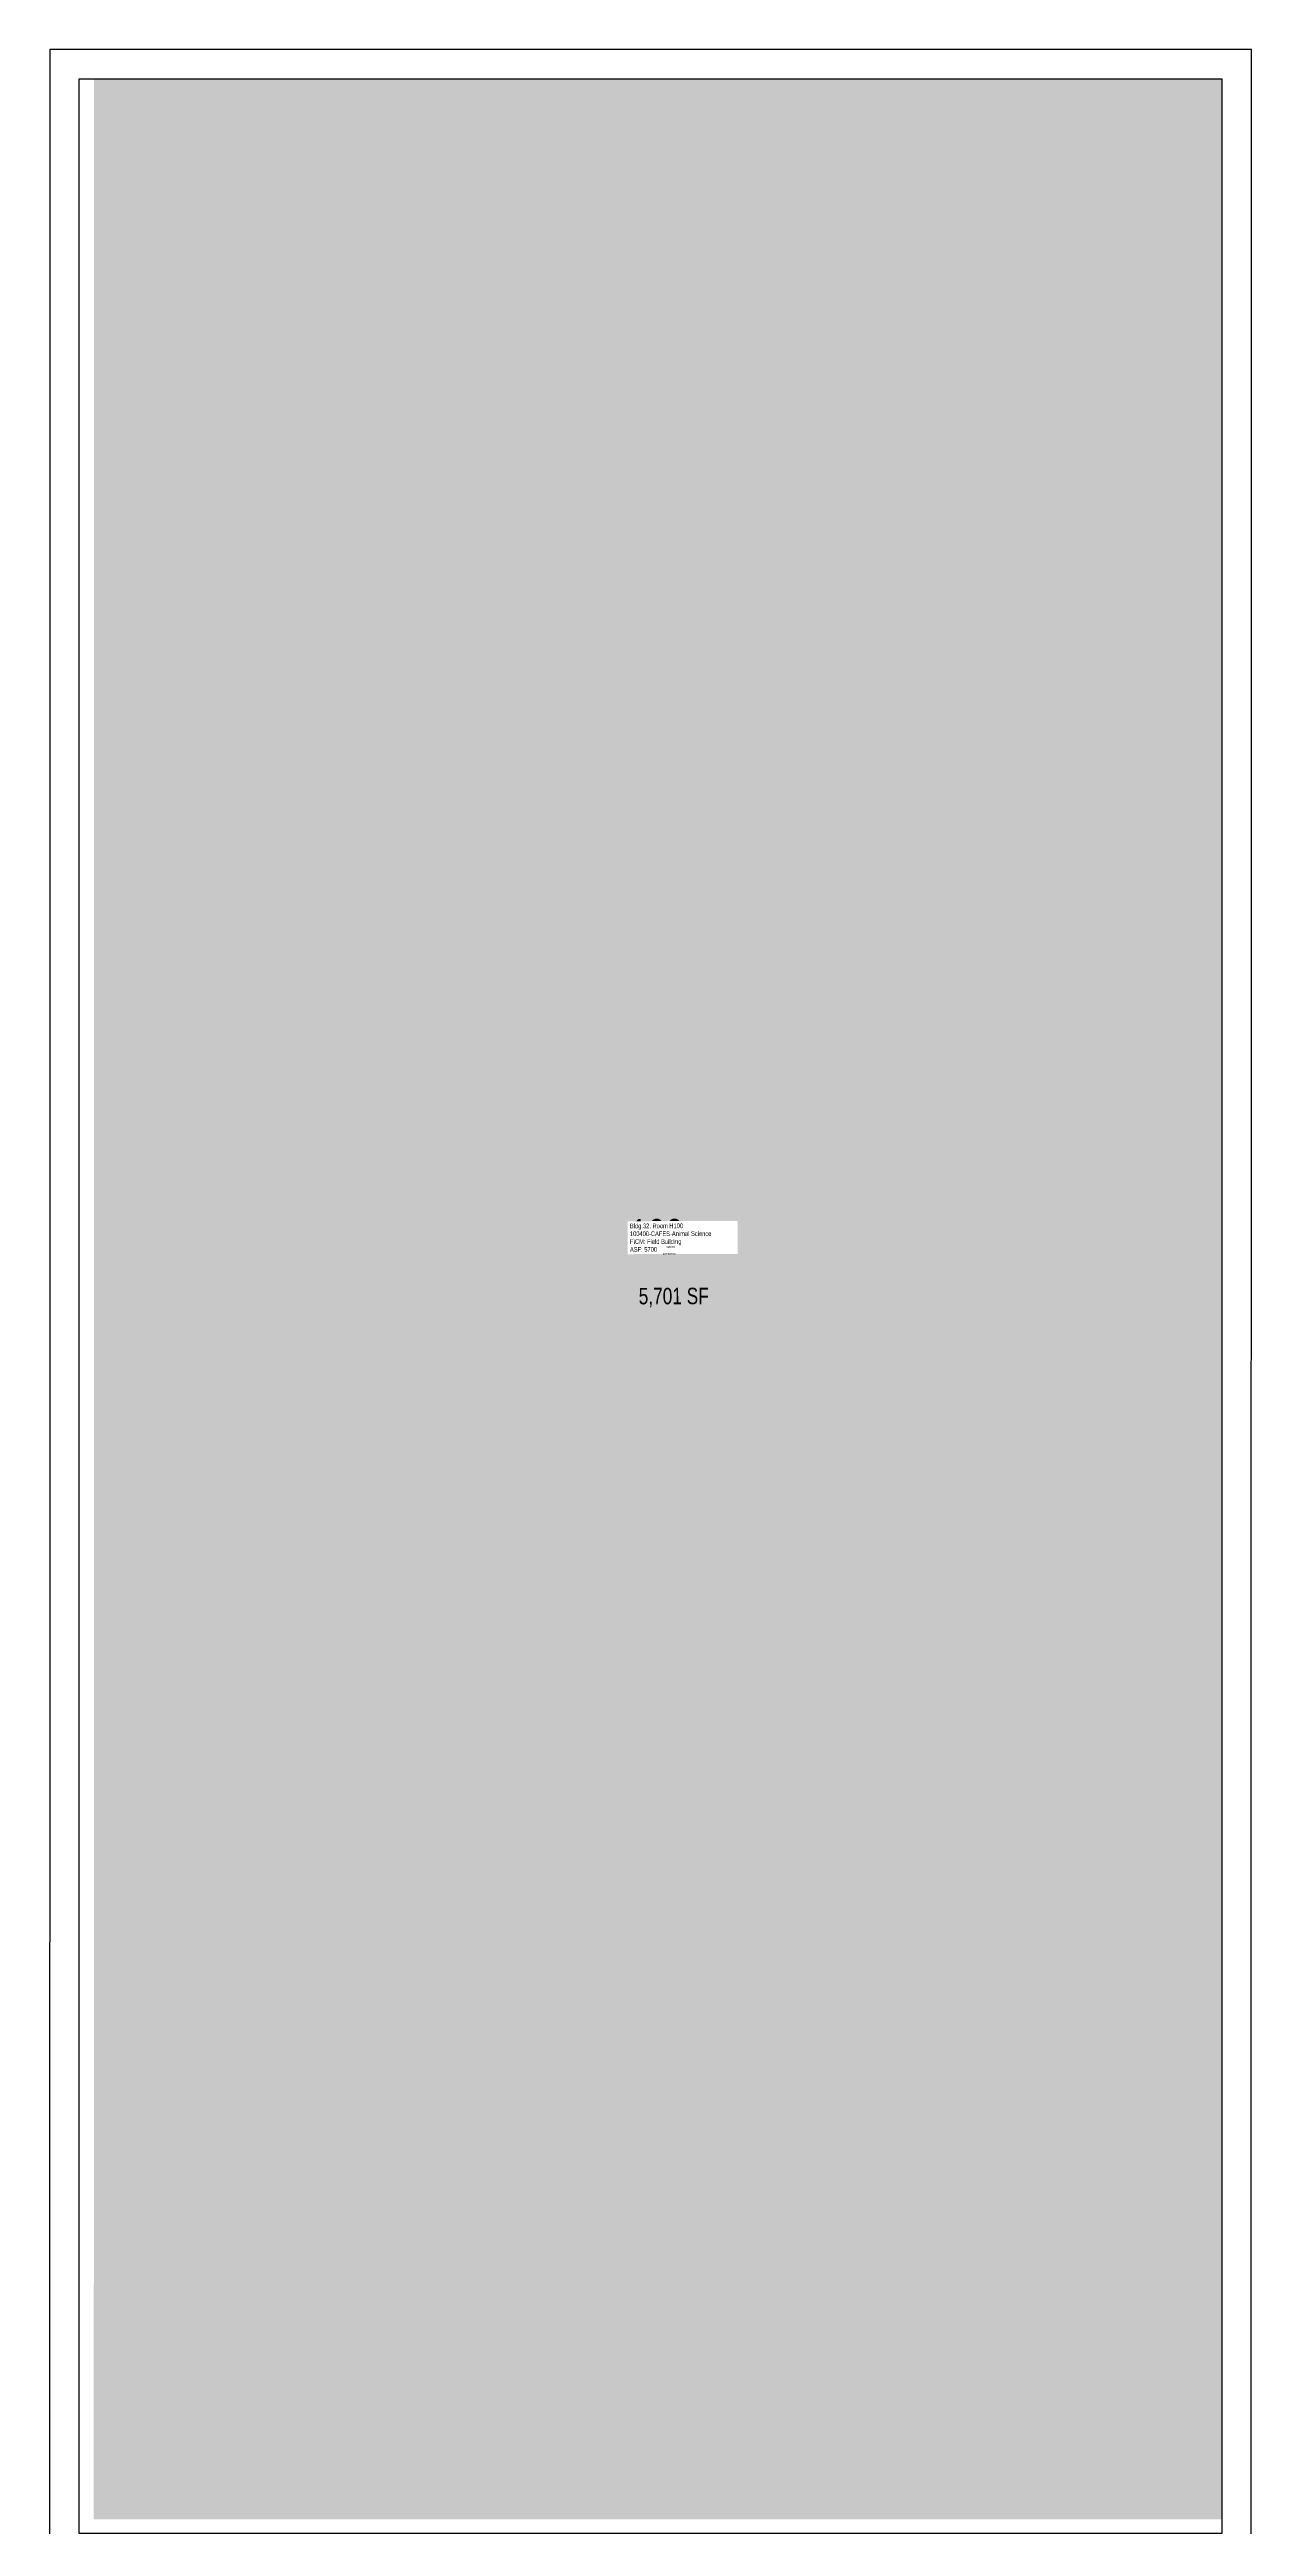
# Model space of a CAD drawing. Header units: inches. Extents: x -16 to 662, y -77 to 1987.
# Drawn here: x -16 to 640, y 634 to 1987 of the extents above; entities that cross this region are included whole.
import ezdxf
from ezdxf.enums import TextEntityAlignment as Align

# ---------------------------------------------------------------- set-up
doc = ezdxf.new("R2010")
doc.units = ezdxf.units.IN
doc.header["$MEASUREMENT"] = 0
doc.linetypes.add('DASHED2', pattern=[0.375, 0.25, -0.125])
for name, color, linetype in [('A-IDEN-RNUM', 7, 'Continuous'), ('A-IDEN-SNUM', 4, 'Continuous'), ('A-IDEN-VNUM', 4, 'Continuous'), ('A-ROOF', 2, 'DASHED2'), ('A-WALL', 5, 'Continuous'), ('AREA-TEXT', 3, 'Continuous'), ('Rooms-Category-Color', 7, 'Continuous'), ('Rooms-College-Color', 7, 'Continuous'), ('Rooms-Department-Color', 7, 'Continuous'), ('Rooms-Division-Color', 7, 'Continuous'), ('Rooms-Information', 7, 'Continuous')]:
    doc.layers.add(name, color=color, linetype=linetype)
doc.styles.add('AREA', font='arial.ttf', dxfattribs={"width": 0.75, "height": 15})
doc.styles.add('ID', font='ARIALN.TTF', dxfattribs={"width": 0.85, "height": 0.25})

msp = doc.modelspace()

# ---------------------------------------------------------------- hatches: boundary and pattern name
at = {"layer": 'Rooms-Category-Color', "true_color": 0xfbafa2}
msp.add_hatch(color=21, dxfattribs=at).paths.add_polyline_path([(624.2, 1970.7), (624.1, 637.9), (8.1, 638), (8.3, 1970.8)])
at = {"layer": 'Rooms-College-Color', "true_color": 0xe3c5e1}
msp.add_hatch(color=254, dxfattribs=at).paths.add_polyline_path([(624.2, 1970.7), (624.1, 637.9), (8.1, 638), (8.3, 1970.8)])
at = {"layer": 'Rooms-Department-Color', "true_color": 0xe3c5e1}
msp.add_hatch(color=254, dxfattribs=at).paths.add_polyline_path([(624.2, 1970.7), (624.1, 637.9), (8.1, 638), (8.3, 1970.8)])
at = {"layer": 'Rooms-Division-Color', "true_color": 0xe3c5e1}
msp.add_hatch(color=254, dxfattribs=at).paths.add_polyline_path([(624.2, 1970.7), (624.1, 637.9), (8.1, 638), (8.3, 1970.8)])

# ---------------------------------------------------------------- linework, layer by layer
at = {"layer": 'A-ROOF'}
msp.add_lwpolyline([(-16.1, -77.2), (640.1, -77.2), (640.3, 1986.7), (-15.9, 1986.7)], close=True, dxfattribs=at)
at = {"layer": 'A-WALL'}
msp.add_lwpolyline([(624.2, 1970.7), (624.1, 630.1), (0.1, 630.1), (0.2, 1970.8)], close=True, dxfattribs=at)

# ---------------------------------------------------------------- texts
at = {"layer": 'A-IDEN-RNUM', "style": 'ID', "width": 0.85}
msp.add_text('0100-00', height=1, rotation=0.1298, dxfattribs=at).set_placement((323.1, 1332.8), align=Align.MIDDLE)
at = {"layer": 'A-IDEN-SNUM', "style": 'ID', "width": 0.85}
msp.add_text('0320H10000', height=1, rotation=0.1298, dxfattribs=at).set_placement((322.4, 1329), align=Align.MIDDLE)
at = {"layer": 'A-IDEN-VNUM', "style": 'ID', "width": 0.85}
msp.add_text('100', height=18, rotation=0.1298, dxfattribs=at).set_placement((315.5, 1339), align=Align.MIDDLE)
at = {"layer": 'AREA-TEXT', "style": 'AREA', "width": 0.75}
msp.add_text('5,701 SF', height=9, rotation=0.1298, dxfattribs=at).set_placement((324.8, 1306), align=Align.MIDDLE_CENTER)

# ---------------------------------------------------------------- next in the draw order: texts
at = {"layer": 'Rooms-Information', "insert": (300.9, 1330.1), "char_height": 2.571, "width": 57.6, "attachment_point": 7, "rotation": 0.1298, "style": 'ID', "bg_fill": 3, "box_fill_scale": 1.5, "bg_fill_color": 256, "bg_fill_true_color": 13158600, "bg_fill_transparency": 0}
msp.add_mtext('Bldg.32, Room H100^M^J100400-CAFES-Animal Science^M^JFICM: Field Building^M^JASF: 5700', dxfattribs=at)

doc.saveas('drawing.dxf')
